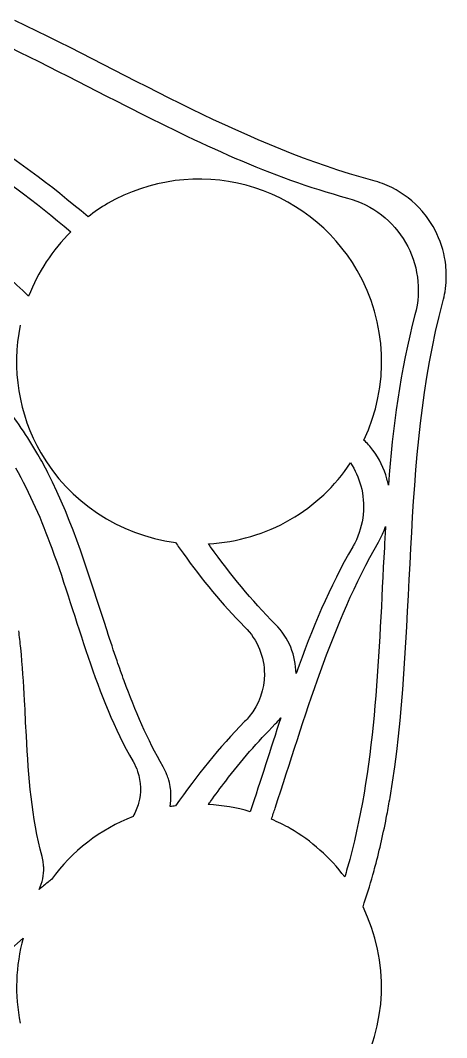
# Model space of a CAD drawing. Extents: x 29 to 400, y 43 to 406.
# Drawn here: x 318.1 to 399.5, y 179.4 to 373.7 of the extents above; entities that cross this region are included whole.
import ezdxf

# ---------------------------------------------------------------- set-up
doc = ezdxf.new("R2010")
doc.units = 0
doc.layers.add('fond_petit_avec_fusion_des_photos', color=7, linetype='CONTINUOUS')

msp = doc.modelspace()

# ---------------------------------------------------------------- linework, layer by layer
at = {"layer": 'fond_petit_avec_fusion_des_photos', "color": 7}
for p, q in [((338.286316, 357.380504), (338.286316, 357.380504)), ((389.015788, 341.77173), (389.015788, 341.77173)), ((394.814044, 337.280415), (394.814044, 337.280979)), ((385.424031, 291.638161), (385.424031, 291.638726)), ((381.182457, 289.185252), (381.182457, 289.185252)), ((323.396356, 287.294019), (323.396356, 287.294583)), ((387.848856, 277.057952), (387.848856, 277.057966)), ((324.160332, 272.864857), (324.160332, 272.864293)), ((387.620651, 273.026926), (387.620651, 273.026362)), ((349.218589, 271.912922), (349.218589, 271.912357)), ((334.68468, 257.113866), (334.68468, 257.11443)), ((361.837563, 240.726249), (361.837563, 240.725684)), ((367.861794, 240.496407), (367.861794, 240.496407)), ((340.531986, 230.222279), (340.531986, 230.221715)), ((385.427361, 210.497596), (385.427361, 210.497596)), ((318.681806, 198.414421), (318.681806, 198.414421))]:
    msp.add_line(p, q, dxfattribs=at)
for points in [[(385.42626, 343.129374), (361.578793, 349.519278), (339.681002, 362.940906), (317.073336, 373.719616)], [(308.682757, 372.048894), (318.65999, 367.569195), (328.447456, 362.387567), (338.286316, 357.380504)], [(338.286316, 357.380504), (352.060764, 350.370592), (365.935683, 343.702048), (380.572236, 339.780201)], [(331.057673, 336.17637), (323.946661, 342.213622), (316.600925, 347.845372), (308.648552, 352.436668)], [(319.717561, 321.011319), (307.858527, 332.631935), (292.809112, 341.034718), (278.804703, 350.510707)], [(306.511, 348.731937), (314.058328, 344.374488), (321.038559, 339.044594), (327.794507, 333.327122)], [(361.258833, 342.206507), (352.328633, 344.599388), (342.81362, 343.346722), (334.807024, 338.724086)], [(382.42542, 325.964554), (377.802892, 333.971213), (370.189033, 339.813626), (361.258833, 342.206507)], [(389.015788, 341.77173), (387.890117, 342.333186), (386.690729, 342.790558), (385.42626, 343.129374)], [(394.814044, 337.280979), (393.223214, 339.111136), (391.26699, 340.648836), (389.015788, 341.77173)], [(334.807024, 338.724086), (333.503288, 337.957093), (332.250857, 337.106056), (331.057673, 336.17637)], [(380.572236, 339.780201), (385.450419, 338.473086), (389.326374, 335.330313), (391.656626, 331.294241)], [(396.917474, 334.330862), (396.313519, 335.376916), (395.609374, 336.365365), (394.814044, 337.280415)], [(399.12067, 328.388761), (398.724713, 330.49205), (397.974481, 332.50005), (396.917474, 334.330862)], [(327.794507, 333.327122), (324.255772, 329.843958), (321.502002, 325.644983), (319.717561, 321.011319)], [(391.656626, 331.294241), (393.986822, 327.258176), (394.77061, 322.32919), (393.463498, 317.451021)], [(399.372554, 326.56479), (399.318367, 327.179371), (399.233785, 327.787819), (399.12067, 328.388761)], [(399.198959, 321.875049), (399.455838, 323.45496), (399.508077, 325.028332), (399.372554, 326.56479)], [(383.706455, 293.553648), (388.637988, 303.910033), (388.15896, 316.029704), (382.42542, 325.964554)], [(398.791035, 319.977765), (398.960453, 320.609994), (399.096202, 321.243083), (399.198959, 321.875049)], [(388.710396, 225.269612), (393.970256, 256.3168), (390.65835, 289.626332), (398.791035, 319.977765)], [(393.463498, 317.451021), (390.63597, 306.898532), (389.243993, 295.974861), (388.38076, 284.916641)], [(318.119562, 315.461685), (316.416969, 307.135307), (317.814819, 298.47375), (322.050269, 291.105687)], [(321.49796, 290.787083), (319.510749, 294.229068), (317.24631, 297.509651), (314.808418, 300.689115)], [(385.424031, 291.638726), (384.910189, 292.317126), (384.335105, 292.956187), (383.706455, 293.553648)], [(388.105678, 286.153017), (387.578431, 288.120741), (386.674162, 289.987582), (385.424031, 291.638161)], [(323.396356, 287.294583), (322.791977, 288.475147), (322.160392, 289.639715), (321.49796, 290.787083)], [(322.050269, 291.105687), (327.483799, 281.714697), (336.980153, 275.389093), (347.73966, 273.99376)], [(317.186903, 288.253134), (319.990216, 283.397648), (322.204165, 278.205591), (324.160332, 272.864857)], [(369.668129, 278.346705), (374.285833, 281.029815), (378.225293, 284.738067), (381.182457, 289.185252)], [(381.182457, 289.185252), (382.058249, 287.83275), (382.714387, 286.358898), (383.127137, 284.818526)], [(334.68468, 257.11443), (331.332812, 267.41373), (328.231302, 277.84963), (323.396356, 287.294019)], [(388.38076, 284.916641), (388.304109, 285.332247), (388.215011, 285.745079), (388.105678, 286.153017)], [(383.127137, 284.818526), (384.080427, 281.260734), (383.756323, 277.360516), (381.958003, 273.848789)], [(354.043375, 273.725316), (359.543574, 274.009827), (364.898089, 275.593551), (369.668129, 278.346705)], [(386.501668, 274.053275), (387.063432, 275.02627), (387.510246, 276.033259), (387.848856, 277.057952)], [(387.848856, 277.057966), (387.768677, 275.715138), (387.693182, 274.371648), (387.620651, 273.026926)], [(366.778653, 223.256033), (372.516936, 240.652354), (377.511931, 258.482576), (386.501668, 274.053275)], [(324.160332, 272.864293), (329.159334, 259.215885), (332.476404, 244.599306), (339.65388, 232.167518)], [(347.73966, 273.99376), (348.22892, 273.296477), (348.721003, 272.602083), (349.218589, 271.912922)], [(354.451807, 273.151502), (354.314506, 273.34168), (354.180055, 273.53452), (354.043375, 273.725316)], [(366.804561, 258.366255), (362.277801, 262.893015), (358.241967, 267.901957), (354.451807, 273.151502)], [(381.578217, 273.151502), (377.178796, 265.531479), (373.77401, 257.348923), (370.76174, 248.945985)], [(387.620651, 273.026362), (386.532543, 252.855745), (386.123208, 232.518682), (381.006068, 213.421249)], [(381.958003, 273.848789), (381.838115, 273.614674), (381.711285, 273.381945), (381.578217, 273.151502)], [(349.218589, 271.912357), (352.819885, 266.924382), (356.655003, 262.164704), (360.956154, 257.863533)], [(318.218227, 253.799948), (318.105592, 254.905011), (317.97879, 256.006282), (317.834038, 257.102831)], [(336.610085, 251.342642), (335.950955, 253.256577), (335.313133, 255.182884), (334.68468, 257.113866)], [(360.956154, 257.863533), (363.464856, 255.35482), (364.719306, 252.081624), (364.719306, 248.807617)], [(370.76174, 248.945985), (370.7338, 252.35458), (369.416471, 255.754328), (366.804561, 258.366255)], [(318.943087, 243.777201), (318.765597, 247.13547), (318.55616, 250.484757), (318.218227, 253.799948)], [(337.961111, 247.532642), (337.498323, 248.79562), (337.049533, 250.066577), (336.610085, 251.342642)], [(364.719306, 248.807617), (364.719306, 245.94287), (363.758395, 243.078368), (361.837563, 240.726249)], [(345.388184, 231.147768), (342.401596, 236.320695), (340.043657, 241.849239), (337.961111, 247.532642)], [(319.284294, 237.056234), (319.165817, 239.29558), (319.061423, 241.538354), (318.943087, 243.777201)], [(360.955618, 239.750584), (356.072722, 234.867719), (351.79412, 229.392224), (347.7733, 223.663917)], [(357.344049, 228.406602), (360.290279, 232.242155), (363.408948, 235.907967), (366.803996, 239.303025)], [(361.837563, 240.725684), (361.563214, 240.389781), (361.269082, 240.064071), (360.955618, 239.750584)], [(367.861794, 240.496407), (365.887931, 234.528437), (364.007993, 228.508778), (362.02112, 222.551042)], [(366.803996, 239.303025), (367.185194, 239.684219), (367.535601, 240.084032), (367.861794, 240.496407)], [(322.280703, 213.990632), (320.289089, 221.423372), (319.698906, 229.218519), (319.284294, 237.056234)], [(339.65388, 232.167518), (340.017918, 231.537006), (340.310018, 230.885767), (340.531986, 230.222279)], [(340.531986, 230.221715), (341.19772, 228.231402), (341.23551, 226.134849), (340.713878, 224.188111)], [(346.130682, 229.605468), (345.925733, 230.129476), (345.678506, 230.644915), (345.388184, 231.147768)], [(346.484561, 228.547685), (346.385021, 228.903282), (346.267306, 229.256128), (346.130682, 229.605468)], [(346.809766, 226.93483), (346.74206, 227.475232), (346.633856, 228.014288), (346.484561, 228.547685)], [(354.451271, 224.518331), (355.398776, 225.83069), (356.361972, 227.128085), (357.344049, 228.406602)], [(346.707799, 223.528318), (346.848684, 224.291848), (346.913031, 225.070835), (346.891892, 225.853344)], [(346.891892, 225.853344), (346.882014, 226.213581), (346.854921, 226.57456), (346.809766, 226.93483)], [(340.713878, 224.188111), (340.474498, 223.294686), (340.114692, 222.434391), (339.646175, 221.628818)], [(347.7733, 223.663917), (347.417458, 223.624192), (347.062248, 223.578987), (346.707799, 223.528318)], [(354.021305, 223.914748), (354.165069, 224.115524), (354.306801, 224.318241), (354.451271, 224.518331)], [(362.02112, 222.551042), (359.416702, 223.315514), (356.731909, 223.773183), (354.021305, 223.914748)], [(388.112875, 221.951847), (388.323526, 223.054664), (388.522577, 224.160784), (388.710396, 225.269612)], [(339.646175, 221.628818), (333.407581, 219.199733), (328.000435, 215.025544), (324.071036, 209.605181)], [(366.064828, 221.110704), (366.303899, 221.825166), (366.542433, 222.539908), (366.778653, 223.256033)], [(385.872736, 212.117072), (386.74246, 215.362853), (387.481008, 218.643393), (388.112875, 221.951847)], [(369.668129, 219.324765), (368.502398, 219.988924), (367.299296, 220.585229), (366.064828, 221.110704)], [(380.058535, 210.078665), (377.251338, 213.827382), (373.717539, 216.971999), (369.668129, 219.324765)], [(322.524318, 212.75924), (322.471486, 213.169055), (322.390714, 213.580027), (322.280703, 213.990632)], [(321.741038, 207.691912), (322.347336, 208.997613), (322.652446, 210.450465), (322.593236, 211.94232)], [(322.593236, 211.94232), (322.582512, 212.213563), (322.559567, 212.486021), (322.524318, 212.75924)], [(381.006068, 213.421249), (380.706348, 212.302633), (380.389412, 211.188786), (380.058535, 210.078665)], [(385.427361, 210.497596), (385.579479, 211.036612), (385.727787, 211.57608), (385.872736, 212.117072)], [(383.545532, 204.394004), (384.218942, 206.415872), (384.849483, 208.449735), (385.427361, 210.497596)], [(323.423365, 209.08482), (322.860021, 208.624995), (322.299217, 208.160485), (321.741038, 207.691912)], [(324.071036, 209.605181), (323.855419, 209.431276), (323.638136, 209.260136), (323.423365, 209.08482)], [(382.426577, 171.706942), (388.205046, 181.740609), (388.624325, 193.988668), (383.545532, 204.394004)], [(300.689574, 182.863553), (306.921408, 187.641886), (312.766428, 193.085585), (318.681806, 198.414421)], [(318.681806, 198.414421), (317.214697, 193.114284), (317.022412, 187.54223), (318.120663, 182.153566)]]:
    msp.add_open_spline(points, degree=3, dxfattribs=at)

doc.saveas('drawing.dxf')
